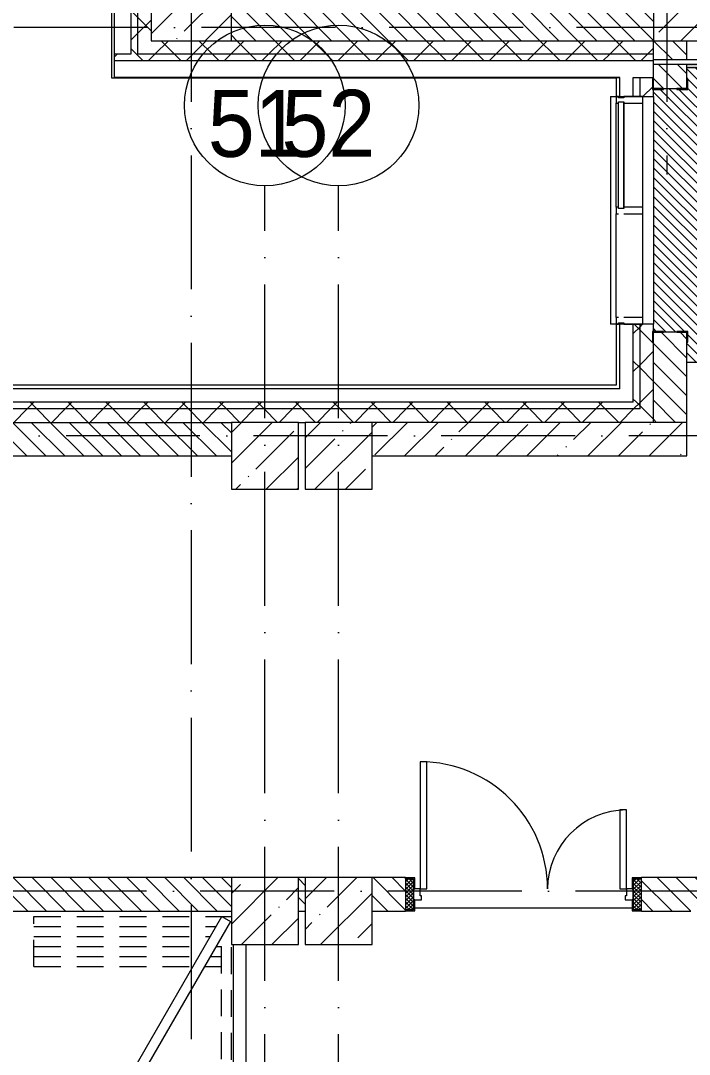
# Model space of a CAD drawing. Header units: millimetres. Extents: x -6467 to 105918, y -7090 to 92481.
# Drawn here: x 69777 to 74768, y 4761 to 12481 of the extents above; entities that cross this region are included whole.
import ezdxf

# ---------------------------------------------------------------- set-up
doc = ezdxf.new("R2010")
doc.units = ezdxf.units.MM
for name, pattern in [('200_ШТРИХ__ш1_п0_6_', [320, 200, -120]), ('50_200_ШТРИХ_1Т_ш5_п1_п1_', [1400, 1000, -200, 0, -200]), ('IMPORT-200_ШТРИХ_ш1п0_6_ _3_', [128000, 80000, -48000])]:
    doc.linetypes.add(name, pattern=pattern)
for name, color, linetype, lineweight in [('A-DOOR', 7, 'Continuous', 9), ('A-DOOR-2', 7, 'Continuous', 5), ('A-DOOR-3', 7, '200_ШТРИХ__ш1_п0_6_', 5), ('A-DOOR-FRAM', 7, 'Continuous', 9), ('A-DOOR-FRAM-2', 7, 'Continuous', 5), ('A-FLOR', 7, 'Continuous', 9), ('A-GLAZ', 7, 'Continuous', 5), ('A-GLAZ-CWMG', 7, 'Continuous', 9), ('A-GLAZ-CWMG-1', 7, 'Continuous', 20), ('A-WALL', 7, 'Continuous', 5), ('A-WALL-FNSH-1', 7, 'Continuous', 5), ('I-WALL', 7, 'Continuous', 5), ('S-COLS', 7, 'Continuous', 9), ('S-COLS-1', 7, 'Continuous', 5)]:
    doc.layers.add(name, color=color, linetype=linetype, lineweight=lineweight)
for name, color, linetype, lineweight, true_color in [('A-FLOR-PATT-1', 7, 'Continuous', 5, 0xd61c12), ('A-GENM-1', 7, 'Continuous', 9, 0xaaaaaa), ('A-GENM-2', 7, 'Continuous', 20, 0xaaaaaa), ('A-WALL-1', 7, 'Continuous', 5, 0x77b143), ('мебель 2 этаж-1', 7, 'Continuous', 40, 0xaaaaaa), ('Оси-1', 7, 'Continuous', 20, 0xaaaaaa), ('Оси-2', 7, 'Continuous', 9, 0xaaaaaa), ('Оси-3', 7, '50_200_ШТРИХ_1Т_ш5_п1_п1_', 9, 0xaaaaaa), ('ТХ_функционал-7', 7, 'IMPORT-200_ШТРИХ_ш1п0_6_ _3_', 20, 0xaaaaaa)]:
    doc.layers.add(name, color=color, linetype=linetype, lineweight=lineweight, true_color=true_color)
doc.styles.add('Arial', font='arial.ttf', dxfattribs={"width": 0.9, "height": 500})
pattern_1 = [(135, (0, 0), (-70.71068, -70.71068), [])]
pattern_2 = [(45, (0, 0), (-141.42136, 141.42136), []), (135, (0, 0), (-141.42136, -141.42136), [])]

# ---------------------------------------------------------------- blocks, each defined once
blk = doc.blocks.new('BSC_Колонна _Прямоугольная - 600х600-V94-АИ_План этажа Радиаторы_2')
at = {"layer": 'S-COLS-1'}
h = blk.add_hatch(dxfattribs=at)
h.set_pattern_fill('FP_130', color=256, style=0, pattern_type=2)
h.set_pattern_definition([(45, (-71050, -12631.04), (-228.0985, 228.0985), []), (45, (-70821.9, -12631.04), (-228.0985, 228.0985), [403.225, -80.645, 6.706, -73.939])])
h.paths.add_polyline_path([(-300, -300), (300, -300), (300, 300), (-300, 300), (-300, -272.3)])
for p, q in [((300, 300), (-300, 300)), ((-300, 300), (-300, -300)), ((300, -300), (300, 300)), ((-300, -300), (300, -300))]:
    blk.add_line(p, q, dxfattribs=at)
blk = doc.blocks.new('Прямоугольный импост - Импост структурный с накладкой - 180мм-22437111-АИ_План этажа Радиаторы_2')
at = {"layer": 'A-GLAZ-CWMG-1'}
for p, q in [((-50, 0), (-50, 17)), ((-50, 17), (0, 17)), ((0, 0), (-10, 0)), ((-10, 0), (-10, -40)), ((0, 17), (0, 0)), ((-50, -180), (-50, -40)), ((-10, -40), (0, -40)), ((0, -40), (0, -180)), ((0, -180), (-50, -180))]:
    blk.add_line(p, q, dxfattribs=at)
blk = doc.blocks.new('Прямоугольный импост - Импост структурный с накладкой - 180мм-V231-АИ_План этажа Радиаторы_2')
at = {"layer": 'A-GLAZ-CWMG'}
for p, q in [((49825, 55111), (49050, 55111)), ((49825, 54931), (49050, 54931)), ((49825, 54914), (49050, 54914))]:
    blk.add_line(p, q, dxfattribs=at)
blk = doc.blocks.new('Прямоугольный импост - Импост структурный с накладкой - 180мм-V232-АИ_План этажа Радиаторы_2')
at = {"layer": 'A-GLAZ-CWMG'}
for p, q in [((6637, 55111), (5862, 55111)), ((6637, 54914), (5862, 54914))]:
    blk.add_line(p, q, dxfattribs=at)
blk = doc.blocks.new('Прямоугольный импост - Импост структурный с накладкой - 180мм-V237-АИ_План этажа Радиаторы_2')
at = {"layer": 'A-GLAZ-CWMG-1'}
for p, q in [((-25, 0), (-25, 17)), ((-25, 17), (25, 17)), ((-15, 0), (-25, 0)), ((-15, -40), (-15, 0)), ((25, 17), (25, 0)), ((-25, -180), (-25, -40)), ((-25, -40), (-15, -40)), ((25, -40), (25, -180)), ((25, -180), (-25, -180))]:
    blk.add_line(p, q, dxfattribs=at)
blk = doc.blocks.new('Прямоугольный импост - Импост структурный с накладкой - 180мм-22437157-АИ_План этажа Радиаторы_2')
at = {"layer": 'A-GLAZ-CWMG-1'}
for p, q in [((0, 17), (-50, 17)), ((-50, 17), (-50, 0)), ((-50, 0), (-40, 0)), ((-40, 0), (-40, -40)), ((-10, -40), (-10, 0)), ((-10, 0), (0, 0)), ((0, 0), (0, 17)), ((-40, -40), (-50, -40)), ((-50, -40), (-50, -180)), ((0, -40), (-10, -40)), ((0, -180), (0, -40)), ((-50, -180), (0, -180))]:
    blk.add_line(p, q, dxfattribs=at)
blk = doc.blocks.new('BSC_Колонна _Прямоугольная - 500х500-V280-АИ_План этажа Радиаторы_2')
at = {"layer": 'S-COLS-1'}
h = blk.add_hatch(dxfattribs=at)
h.set_pattern_fill('FP_176', color=256, style=0, pattern_type=2)
h.set_pattern_definition([(45, (-71600, -5831.04), (-228.0985, 228.0985), []), (45, (-71371.9, -5831.04), (-228.0985, 228.0985), [403.225, -80.645, 6.706, -73.939])])
h.paths.add_polyline_path([(-250, -250), (250, -250), (250, 250), (-250, 250)])
for p, q in [((250, 250), (-250, 250)), ((-250, 250), (-250, -250)), ((250, -250), (250, 250)), ((-250, -250), (250, -250))]:
    blk.add_line(p, q, dxfattribs=at)
blk = doc.blocks.new('BSC_Колонна _Прямоугольная - 500х500-V281-АИ_План этажа Радиаторы_2')
at = {"layer": 'S-COLS-1'}
h = blk.add_hatch(dxfattribs=at)
h.set_pattern_fill('FP_177', color=256, style=0, pattern_type=2)
h.set_pattern_definition([(45, (-72150, -9231.04), (-228.0985, 228.0985), []), (45, (-71921.9, -9231.04), (-228.0985, 228.0985), [403.225, -80.645, 6.706, -73.939])])
h.paths.add_polyline_path([(-250, -250), (250, -250), (250, 250), (-250, 250)])
for p, q in [((250, 250), (-250, 250)), ((-250, 250), (-250, -250)), ((250, -250), (250, 250)), ((-250, -250), (250, -250))]:
    blk.add_line(p, q, dxfattribs=at)
blk = doc.blocks.new('BSC_Колонна _Прямоугольная - 500х500-V282-АИ_План этажа Радиаторы_2')
at = {"layer": 'S-COLS-1'}
h = blk.add_hatch(dxfattribs=at)
h.set_pattern_fill('FP_178', color=256, style=0, pattern_type=2)
h.set_pattern_definition([(45, (-71600, -9231.04), (-228.0985, 228.0985), []), (45, (-71371.9, -9231.04), (-228.0985, 228.0985), [403.225, -80.645, 6.706, -73.939])])
h.paths.add_polyline_path([(-250, -250), (250, -250), (250, 250), (-250, 250)])
for p, q in [((250, 250), (-250, 250)), ((-250, 250), (-250, -250)), ((250, -250), (250, 250)), ((-250, -250), (250, -250))]:
    blk.add_line(p, q, dxfattribs=at)
blk = doc.blocks.new('BSC_Колонна _Прямоугольная - 500х500-V333-АИ_План этажа Радиаторы_2')
at = {"layer": 'S-COLS-1'}
h = blk.add_hatch(dxfattribs=at)
h.set_pattern_fill('FP_228', color=256, style=0, pattern_type=2)
h.set_pattern_definition([(45, (-72150, -5831.04), (-228.0985, 228.0985), []), (45, (-71921.9, -5831.04), (-228.0985, 228.0985), [403.225, -80.645, 6.706, -73.939])])
h.paths.add_polyline_path([(-250, -250), (250, -250), (250, 250), (-250, 250)])
for p, q in [((250, 250), (-250, 250)), ((-250, 250), (-250, -250)), ((250, -250), (250, 250)), ((-250, -250), (250, -250))]:
    blk.add_line(p, q, dxfattribs=at)
blk = doc.blocks.new('DOR__перегородка__Прямоугольная - Вн_ДПГ_7150х3600h-21550241-АИ_План этажа Радиаторы_2')
at = {"layer": 'A-DOOR-3'}
for p, q in [((6775.2, 1474.2), (7150, 1474.2)), ((6775.2, 1474.2), (6775.2, 287.5)), ((6850.2, 1474.2), (6850.2, 244.2)), ((6925.2, 1474.2), (6925.2, 200.9)), ((7000.2, 1474.2), (7000.2, 157.6)), ((7075.2, 1474.2), (7075.2, 114.3)), ((7150, 1474.2), (7150, 0)), ((6775.2, 200.9), (6775.2, 75)), ((6850.2, 157.6), (6850.2, 75)), ((6925.2, 114.3), (6925.2, 75)), ((0, 75), (0, 0)), ((0, 75), (1994.5, 75)), ((0, 0), (6940, 0)), ((2144.5, 75), (2156.7, 75)), ((2306.7, 75), (4493.8, 75)), ((4643.8, 75), (4655, 75)), ((4805, 75), (6993.2, 75)), ((7143.2, 75), (7150, 75))]:
    blk.add_line(p, q, dxfattribs=at)
at = {"layer": 'A-DOOR-FRAM'}
for p, q in [((-348.4, 71.7), (863.9, 771.8)), ((901.5, 706.9), (-310.9, 6.7)), ((863.9, 771.8), (901.5, 706.9)), ((900.4, 706.9), (937.9, 771.8)), ((2112.7, 6.7), (900.4, 706.9)), ((937.9, 771.8), (2150.3, 71.7)), ((2150.9, 71.7), (3363.3, 771.8)), ((3400.8, 706.9), (2188.4, 6.7)), ((3363.3, 771.8), (3400.8, 706.9)), ((3399.7, 706.9), (3437.3, 771.8)), ((4612.1, 6.7), (3399.7, 706.9)), ((3437.3, 771.8), (4649.6, 71.7)), ((4649.2, 71.7), (5861.6, 771.8)), ((5899.1, 706.9), (4686.7, 6.7)), ((5861.6, 771.8), (5899.1, 706.9)), ((5899.1, 706.9), (5936.6, 771.8)), ((7111.4, 6.7), (5899.1, 706.9)), ((5936.6, 771.8), (7148.9, 71.7)), ((-310.9, 6.7), (-348.4, 71.7)), ((2150.3, 71.7), (2112.7, 6.7)), ((2188.4, 6.7), (2150.9, 71.7)), ((4649.6, 71.7), (4612.1, 6.7)), ((4686.7, 6.7), (4649.2, 71.7)), ((7148.9, 71.7), (7111.4, 6.7))]:
    blk.add_line(p, q, dxfattribs=at)
blk = doc.blocks.new('110_Дверь_СКБ_2Ст_Наружная1 - СОШ_Д-07_1760_1440_х2400мм_Все учебные помещения_ читальные залы_EIW30-25551088-АИ_План этажа Радиаторы_2')
at = {"layer": 'A-DOOR-2'}
h = blk.add_hatch(dxfattribs=at)
h.set_pattern_fill('FP_120', color=256, style=0, pattern_type=2)
h.set_pattern_definition([(135, (1456.41, 189.685), (-14.14214, -14.14214), []), (225, (1456.41, 189.685), (14.14214, -14.14214), [])])
h.paths.add_polyline_path([(899.5, -115), (899.5, 115), (839.5, 115), (839.5, -115)])
at = {"layer": 'A-DOOR-FRAM-2'}
h = blk.add_hatch(dxfattribs=at)
h.set_pattern_fill('FP_121', color=256, style=0, pattern_type=2)
h.set_pattern_definition([(45, (-666.384, 189.685), (-14.1421, 14.1421), []), (135, (-666.384, 189.685), (-14.1421, -14.1421), [])])
h.paths.add_polyline_path([(-800.5, -115), (-800.5, 115), (-860.5, 115), (-860.5, -115)])
at = {"layer": 'A-DOOR'}
for p, q in [((-750.5, 990), (-750.5, 40)), ((-700.5, 990), (-750.5, 990)), ((-700.5, 40), (-700.5, 990)), ((789.5, 630), (739.5, 630)), ((739.5, 630), (739.5, 40)), ((789.5, 40), (789.5, 630)), ((-750.5, 40), (-700.5, 40)), ((739.5, 40), (789.5, 40))]:
    blk.add_line(p, q, dxfattribs=at)
at = {"layer": 'A-DOOR-2'}
for p, q in [((-792.5, 123), (-862.5, 123)), ((-862.5, 123), (-862.5, 115)), ((-862.5, 115), (-800.5, 115)), ((-800.5, 115), (-800.5, 40)), ((-792.5, 40), (-792.5, 123)), ((901.5, 123), (831.5, 123)), ((831.5, 123), (831.5, 40)), ((839.5, 40), (839.5, 115)), ((839.5, 115), (901.5, 115)), ((901.5, 115), (901.5, 123)), ((-800.5, 40), (-792.5, 40)), ((831.5, 40), (839.5, 40)), ((-792.5, -40), (-800.5, -40)), ((-800.5, -40), (-800.5, -115)), ((-792.5, -123), (-792.5, -40)), ((839.5, -40), (831.5, -40)), ((831.5, -40), (831.5, -123)), ((839.5, -115), (839.5, -40)), ((-862.5, -115), (-862.5, -123)), ((-800.5, -115), (-862.5, -115)), ((-862.5, -123), (-792.5, -123)), ((831.5, -123), (901.5, -123)), ((901.5, -115), (839.5, -115)), ((901.5, -123), (901.5, -115))]:
    blk.add_line(p, q, dxfattribs=at)
for centre, radius, start, end in [((-750.5, 40), 950, 0, 90), ((789.5, 40), 590, 90, 180)]:
    blk.add_arc(centre, radius, start, end, dxfattribs=at)
at = {"layer": 'A-DOOR-FRAM'}
for p, q in [((-800.5, 115), (-860.5, 115)), ((-860.5, 115), (-860.5, -115)), ((-800.5, -115), (-800.5, 115)), ((899.5, 115), (839.5, 115)), ((839.5, 115), (839.5, -115)), ((899.5, -115), (899.5, 115)), ((-750.5, 40), (-800.5, 40)), ((-800.5, 40), (-800.5, -40)), ((-750.5, -10), (-750.5, 40)), ((789.5, 40), (789.5, -10)), ((839.5, 40), (789.5, 40)), ((839.5, -40), (839.5, 40)), ((-800.5, -40), (-740.5, -40)), ((-740.5, -10), (-750.5, -10)), ((-740.5, -40), (-740.5, -10)), ((789.5, -10), (779.5, -10)), ((779.5, -10), (779.5, -40)), ((779.5, -40), (839.5, -40)), ((-860.5, -115), (-800.5, -115)), ((839.5, -115), (899.5, -115))]:
    blk.add_line(p, q, dxfattribs=at)
blk = doc.blocks.new('BSC_Колонна _Прямоугольная - 500х500-V353-АИ_План этажа Радиаторы_2')
at = {"layer": 'S-COLS-1'}
h = blk.add_hatch(dxfattribs=at)
h.set_pattern_fill('FP_239', color=256, style=0, pattern_type=2)
h.set_pattern_definition([(45, (-74750, -12581.04), (-228.0985, 228.0985), []), (45, (-74521.9, -12581.04), (-228.0985, 228.0985), [403.225, -80.645, 6.706, -73.939])])
h.paths.add_polyline_path([(-250, -250), (250, -250), (250, 250), (-250, 250), (-250, -222.3)])
for p, q in [((250, 250), (-250, 250)), ((-250, 250), (-250, -250)), ((250, -250), (250, 250)), ((-250, -250), (250, -250))]:
    blk.add_line(p, q, dxfattribs=at)
blk = doc.blocks.new('АР_Перемычка1 - АР_Перемычка-25551152-АИ_План этажа Радиаторы_2')
at = {"layer": 'A-GENM-1'}
blk.add_line((-250, -125), (-242, -125), dxfattribs=at)
blk = doc.blocks.new('Фахверк _газобетон торцы_491 - Фахверк _газобетон торцы_-25579944-АИ_План этажа Радиаторы_2')
at = {"layer": 'A-GENM-2'}
for p, q in [((89406, 11134.7), (89325, 11134.7)), ((89325, 11134.7), (89325, 11128.7)), ((89325, 11128.7), (89400, 11128.7)), ((89400, 11128.7), (89400, 11053.7)), ((89406, 11053.7), (89406, 11134.7)), ((89400, 11053.7), (89406, 11053.7)), ((89400, 10953.7), (89400, 10878.7)), ((89406, 10953.7), (89400, 10953.7)), ((89406, 10872.7), (89406, 10953.7)), ((89400, 10878.7), (89325, 10878.7)), ((89325, 10878.7), (89325, 10872.7)), ((89325, 10872.7), (89406, 10872.7))]:
    blk.add_line(p, q, dxfattribs=at)
blk = doc.blocks.new('Фахверк _газобетон торцы_492 - Фахверк _газобетон торцы_-25579964-АИ_План этажа Радиаторы_2')
at = {"layer": 'A-GENM-2'}
for p, q in [((89406, 11134.7), (89325, 11134.7)), ((89325, 11134.7), (89325, 11128.7)), ((89325, 11128.7), (89400, 11128.7)), ((89400, 11128.7), (89400, 11053.7)), ((89406, 11053.7), (89406, 11134.7)), ((89400, 11053.7), (89406, 11053.7)), ((89400, 10953.7), (89400, 10878.7)), ((89406, 10953.7), (89400, 10953.7)), ((89406, 10872.7), (89406, 10953.7)), ((89400, 10878.7), (89325, 10878.7)), ((89325, 10878.7), (89325, 10872.7)), ((89325, 10872.7), (89406, 10872.7))]:
    blk.add_line(p, q, dxfattribs=at)
blk = doc.blocks.new('Отлив_СКБ - Отлив витража-V403-АИ_План этажа Радиаторы_2')
at = {"layer": 'A-GLAZ'}
for p, q in [((0, 57), (0, 100)), ((1700, 100), (0, 100)), ((1700, 100), (1700, 57)), ((0, 2), (10, 2)), ((865, 2), (1660, 2)), ((1690, 2), (1700, 2)), ((1650, 0), (875, 0))]:
    blk.add_line(p, q, dxfattribs=at)
blk = doc.blocks.new('мебель 2 этаж-28800768-АИ_План этажа Радиаторы_2')
at = {"layer": 'ТХ_функционал-7'}
for p, q in [((74981.5, 7571.2), (76605.5, 7571.2)), ((73627, 7296.3), (73627, 296.3)), ((73723.4, 296.3), (73723.4, 7296.3))]:
    blk.add_line(p, q, dxfattribs=at)
blk = doc.blocks.new('Ось сетки - Круг_Ø6_00__ISO-2_5_0_9K_-17386508-АИ_План этажа Радиаторы_2')
at = {"layer": 'Оси-1'}
blk.add_circle((0, 0), 3, dxfattribs=at)

msp = doc.modelspace()

# ---------------------------------------------------------------- hatches: boundary and pattern name
at = {"layer": 'A-FLOR-PATT-1'}
h = msp.add_hatch(dxfattribs=at)
h.set_pattern_fill('FP_295', color=256, style=0, pattern_type=2)
h.set_pattern_definition([(315, (74750, 11131.04), (35.3553, 35.3553), [])])
h.paths.add_polyline_path([(74756, 9931), (75000, 9931), (75000, 12131), (74750, 12131), (74750, 12049), (74756, 12049), (74756, 11968), (74675, 11968), (74675, 11974), (74575, 11974), (74575, 11968), (74500, 11968), (74500, 10160), (74575, 10160), (74575, 10154), (74675, 10154), (74675, 10160), (74756, 10160), (74756, 10079), (74750, 10079), (74750, 9931)])
at = {"layer": 'A-WALL'}
h = msp.add_hatch(dxfattribs=at)
h.set_pattern_fill('FP_125', color=256, style=0, pattern_type=2)
h.set_pattern_definition(pattern_2)
h.paths.add_polyline_path([(70650, 12231), (70650, 13666), (70600, 13666), (70600, 12231)])
h.paths.add_polyline_path([(70600, 15366), (70650, 15366), (70650, 16351), (70600, 16351), (70600, 15878.4)])
h.paths.add_polyline_path([(70650, 18051), (70650, 19551), (70600, 19551), (70600, 18051)])
h.paths.add_polyline_path([(70650, 21251), (70650, 22236), (70600, 22236), (70600, 21251)])
h.paths.add_polyline_path([(70650, 23936), (70650, 25436), (70600, 25436), (70600, 23936)])
h.paths.add_polyline_path([(70600, 27136), (70650, 27136), (70650, 28121), (70600, 28121), (70600, 27845.2)])
h.paths.add_polyline_path([(70650, 29821), (70650, 31319.5), (70600, 31319.5), (70600, 29821)])
h.paths.add_polyline_path([(70600, 33019.5), (70650, 33019.5), (70650, 34003.9), (70600, 34003.9), (70600, 33476.7)])
h.paths.add_polyline_path([(70650, 35703.9), (70650, 37205.4), (70600, 37205.4), (70600, 35703.9)])
h.paths.add_polyline_path([(70600, 38905.4), (70650, 38905.4), (70650, 39888.4), (70600, 39888.4), (70600, 39108.1)])
h.paths.add_polyline_path([(70650, 41588.4), (70650, 43081), (70600, 43081), (70600, 41588.4)])
h = msp.add_hatch(dxfattribs=at)
h.set_pattern_fill('FP_125', color=256, style=0, pattern_type=2)
h.set_pattern_definition(pattern_2)
h.paths.add_polyline_path([(70750, 12331), (70750, 13666), (70650, 13666), (70650, 12331)])
h.paths.add_polyline_path([(70750, 15366), (70750, 16351), (70650, 16351), (70650, 15366)])
h.paths.add_polyline_path([(70750, 18051), (70750, 19551), (70650, 19551), (70650, 18051)])
h.paths.add_polyline_path([(70750, 21251), (70750, 22236), (70650, 22236), (70650, 21251)])
h.paths.add_polyline_path([(70650, 23936), (70750, 23936), (70750, 25436), (70650, 25436), (70650, 24381)])
h.paths.add_polyline_path([(70650, 27136), (70750, 27136), (70750, 28121), (70650, 28121), (70650, 27845.2)])
h.paths.add_polyline_path([(70650, 29821), (70750, 29821), (70750, 31319.5), (70650, 31319.5), (70650, 30381)])
h.paths.add_polyline_path([(70750, 33019.5), (70750, 34003.9), (70650, 34003.9), (70650, 33019.5)])
h.paths.add_polyline_path([(70750, 35703.9), (70750, 37205.4), (70650, 37205.4), (70650, 35703.9)])
h.paths.add_polyline_path([(70650, 38905.4), (70750, 38905.4), (70750, 39888.4), (70650, 39888.4), (70650, 39108.1)])
h.paths.add_polyline_path([(70650, 41588.4), (70750, 41588.4), (70750, 43031), (70650, 43031), (70650, 41923.8)])
h = msp.add_hatch(dxfattribs=at)
h.set_pattern_fill('FP_125', color=256, style=0, pattern_type=2)
h.set_pattern_definition(pattern_2)
h.paths.add_polyline_path([(74500, 12231), (74500, 12331), (70650, 12331), (70650, 12231), (74251.4, 12231)])
h = msp.add_hatch(dxfattribs=at)
h.set_pattern_fill('FP_125', color=256, style=0, pattern_type=2)
h.set_pattern_definition(pattern_2)
h.paths.add_polyline_path([(74500, 12181), (74500, 12231), (70475, 12231), (70475, 12181), (74251.4, 12181)])
h = msp.add_hatch(dxfattribs=at)
h.set_pattern_fill('FP_125', color=256, style=0, pattern_type=2)
h.set_pattern_definition(pattern_2)
h.paths.add_polyline_path([(74350, 9631), (74400, 9631), (74400, 10214), (74350, 10214), (74350, 9731)])
h.paths.add_polyline_path([(74350, 11914), (74400, 11914), (74400, 12056), (74350, 12054), (74350, 12006.8)])
h = msp.add_hatch(dxfattribs=at)
h.set_pattern_fill('FP_125', color=256, style=0, pattern_type=2)
h.set_pattern_definition(pattern_2)
h.paths.add_polyline_path([(74400, 9581), (74500, 9581), (74500, 10214), (74400, 10214), (74400, 9631)])
h.paths.add_polyline_path([(74500, 11914), (74500, 12056), (74400, 12054), (74400, 11914)])
h = msp.add_hatch(dxfattribs=at)
h.set_pattern_fill('FP_125', color=256, style=0, pattern_type=2)
h.set_pattern_definition(pattern_2)
h.paths.add_polyline_path([(71900, 9481), (74500, 9481), (74500, 9581), (67906, 9581), (67906, 9481), (71850, 9481)])
h.paths.add_polyline_path([(66206, 9481), (66206, 9581), (64906, 9581), (64906, 9481), (65946.4, 9481)])
h.paths.add_polyline_path([(62624.4, 9481), (63206, 9481), (63206, 9581), (61916, 9581), (61916, 9481), (62350, 9481)])
h.paths.add_polyline_path([(59850, 9481), (60216, 9481), (60216, 9581), (58901, 9581), (58901, 9481), (59350, 9481)])
h.paths.add_polyline_path([(55901, 9481), (57201, 9481), (57201, 9581), (55901, 9581), (55901, 9543)])
h.paths.add_polyline_path([(53850, 9481), (54201, 9481), (54201, 9581), (52906, 9581), (52906, 9481), (53488.9, 9481)])
h.paths.add_polyline_path([(50997.4, 9481), (51206, 9481), (51206, 9581), (49906, 9581), (49906, 9481), (50850, 9481)])
h.paths.add_polyline_path([(46906, 9481), (48206, 9481), (48206, 9581), (46906, 9581), (46906, 9543)])
h.paths.add_polyline_path([(45206, 9481), (45206, 9581), (43906, 9581), (43906, 9481), (44353.4, 9481)])
h.paths.add_polyline_path([(41850, 9481), (42206, 9481), (42206, 9581), (40906, 9581), (40906, 9481), (41350, 9481)])
h.paths.add_polyline_path([(37600, 9481), (39206, 9481), (39206, 9581), (37600, 9581), (37600, 9543)])
h.paths.add_polyline_path([(35217.9, 9481), (35900, 9481), (35900, 9581), (34600, 9581), (34600, 9481), (34800, 9481)])
h.paths.add_polyline_path([(26900, 9481), (26900, 9581), (23650, 9581), (23650, 9481), (26300, 9481)])
h = msp.add_hatch(dxfattribs=at)
h.set_pattern_fill('FP_125', color=256, style=0, pattern_type=2)
h.set_pattern_definition(pattern_2)
h.paths.add_polyline_path([(74251.4, 9581), (74400, 9581), (74400, 9631), (67906, 9631), (67906, 9581), (72590.4, 9581)])
h.paths.add_polyline_path([(66206, 9581), (66206, 9631), (64906, 9631), (64906, 9581), (65946.4, 9581)])
h.paths.add_polyline_path([(58901, 9581), (60216, 9581), (60216, 9631), (58901, 9631)])
h.paths.add_polyline_path([(63206, 9581), (63206, 9631), (61916, 9631), (61916, 9581), (62624.4, 9581)])
h.paths.add_polyline_path([(55980.4, 9581), (57201, 9581), (57201, 9631), (55901, 9631), (55901, 9581)])
h.paths.add_polyline_path([(54201, 9581), (54201, 9631), (52906, 9631), (52906, 9581)])
h.paths.add_polyline_path([(51206, 9581), (51206, 9631), (49906, 9631), (49906, 9581), (50997.4, 9581)])
h.paths.add_polyline_path([(48206, 9581), (48206, 9631), (46906, 9631), (46906, 9581), (47675.4, 9581)])
h.paths.add_polyline_path([(45206, 9581), (45206, 9631), (43906, 9631), (43906, 9581), (44353.4, 9581)])
h.paths.add_polyline_path([(37709.4, 9581), (39206, 9581), (39206, 9631), (37600, 9631), (37600, 9581)])
h.paths.add_polyline_path([(40906, 9581), (42206, 9581), (42206, 9631), (40906, 9631)])
h.paths.add_polyline_path([(35900, 9581), (35900, 9631), (34600, 9631), (34600, 9581)])
h.paths.add_polyline_path([(26082.4, 9581), (26900, 9581), (26900, 9631), (23700, 9631), (23700, 9581), (24421.4, 9581)])
h = msp.add_hatch(dxfattribs=at)
h.set_pattern_fill('FP_1', color=256, style=0, pattern_type=2)
h.set_pattern_definition([(45, (0, 0), (-228.0985, 228.0985), []), (45, (228.1, 0), (-228.0985, 228.0985), [403.225, -80.645, 6.706, -73.939])])
h.paths.add_polyline_path([(74750, 9231), (74750, 9481), (72400, 9481), (72400, 9231), (74251.4, 9231)])
at = {"layer": 'A-WALL-1'}
msp.add_hatch(color=256, dxfattribs=at).paths.add_polyline_path([(74750, 12131), (74975, 12131), (74975, 12156), (74750, 12156)])
at = {"layer": 'I-WALL'}
h = msp.add_hatch(dxfattribs=at)
h.set_pattern_fill('FP_2', color=256, style=0, pattern_type=2)
h.set_pattern_definition(pattern_1)
h.paths.add_polyline_path([(74251.4, 12331), (74500, 12331), (74500, 12581), (71350, 12581), (71350, 12331), (72590.4, 12331)])
h = msp.add_hatch(dxfattribs=at)
h.set_pattern_fill('FP_2', color=256, style=0, pattern_type=2)
h.set_pattern_definition(pattern_1)
h.paths.add_polyline_path([(74500, 9481), (74750, 9481), (74750, 10154), (74500, 10154), (74500, 9543)])
h.paths.add_polyline_path([(74666.6, 11974), (74750, 11974), (74750, 12156), (74500, 12156), (74500, 11974)])
h.paths.add_polyline_path([(74666.6, 12191), (74750, 12191), (74750, 12331), (74500, 12331), (74500, 12191)])
h = msp.add_hatch(dxfattribs=at)
h.set_pattern_fill('FP_2', color=256, style=0, pattern_type=2)
h.set_pattern_definition(pattern_1)
h.paths.add_polyline_path([(71350, 9231), (71350, 9481), (68850, 9481), (68850, 9231), (69268.4, 9231)])
h.paths.add_polyline_path([(64966.4, 9231), (66146.4, 9231), (66146.4, 9481), (64966.4, 9481)])
h.paths.add_polyline_path([(67966.4, 9231), (68135, 9231), (68135, 9481), (67966.4, 9481)])
h.paths.add_polyline_path([(68170, 9231), (68350, 9231), (68350, 9481), (68170, 9481)])
h.paths.add_polyline_path([(60156.4, 9231), (60156.4, 9481), (59850, 9481), (59850, 9231)])
h.paths.add_polyline_path([(61976.4, 9231), (62195, 9231), (62195, 9481), (61976.4, 9481)])
h.paths.add_polyline_path([(62350, 9231), (62350, 9481), (62230, 9481), (62230, 9231)])
h.paths.add_polyline_path([(62850, 9231), (63146.4, 9231), (63146.4, 9481), (62850, 9481), (62850, 9400.2)])
h.paths.add_polyline_path([(59350, 9231), (59350, 9481), (59210, 9481), (59210, 9231), (59302.4, 9231)])
h.paths.add_polyline_path([(59175, 9231), (59175, 9481), (58961.4, 9481), (58961.4, 9231), (59150, 9231)])
h.paths.add_polyline_path([(55980.4, 9231), (57141.4, 9231), (57141.4, 9481), (55961.4, 9481), (55961.4, 9231)])
h.paths.add_polyline_path([(54141.4, 9231), (54141.4, 9481), (53850, 9481), (53850, 9231)])
h.paths.add_polyline_path([(50850, 9231), (51146.4, 9231), (51146.4, 9481), (50850, 9481), (50850, 9399.4)])
h.paths.add_polyline_path([(53190, 9231), (53350, 9231), (53350, 9481), (53190, 9481)])
h.paths.add_polyline_path([(50350, 9231), (50350, 9481), (50238.4, 9481), (50238.4, 9231)])
h.paths.add_polyline_path([(50203.4, 9231), (50203.4, 9481), (49966.4, 9481), (49966.4, 9231), (50178.4, 9231)])
h.paths.add_polyline_path([(53155, 9231), (53155, 9481), (52966.4, 9481), (52966.4, 9231), (53130, 9231)])
h.paths.add_polyline_path([(48146.4, 9231), (48146.4, 9481), (46966.4, 9481), (46966.4, 9231), (47675.4, 9231)])
h.paths.add_polyline_path([(44353.4, 9231), (45146.4, 9231), (45146.4, 9481), (44230, 9481), (44230, 9231)])
h.paths.add_polyline_path([(44195, 9231), (44195, 9481), (43965.8, 9481), (43965.8, 9231), (44170, 9231)])
h.paths.add_polyline_path([(41861.9, 9231), (42145.8, 9231), (42145.8, 9481), (41850, 9481), (41850, 9231)])
h.paths.add_polyline_path([(41031.4, 9231), (41175, 9231), (41175, 9481), (40966.4, 9481), (40966.4, 9231)])
h.paths.add_polyline_path([(39146.4, 9231), (39146.4, 9481), (38850, 9481), (38850, 9231), (38955.2, 9231)])
h.paths.add_polyline_path([(41210, 9231), (41350, 9231), (41350, 9481), (41210, 9481)])
h.paths.add_polyline_path([(37680, 9231), (37800, 9231), (37800, 9481), (37680, 9481)])
h.paths.add_polyline_path([(35300, 9231), (35840, 9231), (35840, 9481), (35300, 9481), (35300, 9363.8)])
h.paths.add_polyline_path([(38300, 9231), (38350, 9231), (38350, 9481), (38300, 9481)])
h.paths.add_polyline_path([(34800, 9231), (34800, 9481), (34688.4, 9481), (34688.4, 9231)])
h.paths.add_polyline_path([(26300, 9231), (26840, 9231), (26840, 9481), (26300, 9481)])
h = msp.add_hatch(dxfattribs=at)
h.set_pattern_fill('FP_2', color=256, style=0, pattern_type=2)
h.set_pattern_definition(pattern_1)
h.paths.add_polyline_path([(80895.3, 5831), (81150, 5831), (81150, 6081), (80890, 6081), (80890, 5831)])
h.paths.add_polyline_path([(79234.3, 5831), (79270, 5831), (79270, 6081), (75400, 6081), (75400, 5831), (79200, 5831)])
h.paths.add_polyline_path([(80050, 5831), (80190, 5831), (80190, 6081), (79970, 6081), (79970, 5831)])
h.paths.add_polyline_path([(74412, 5831), (74900, 5833), (74900, 6081), (74412, 6079), (74410, 5831)])
h.paths.add_polyline_path([(72648, 5831), (72648, 5833), (72648, 6081), (72400, 6081), (72400, 5831), (72590.4, 5831)])
h.paths.add_polyline_path([(71900, 5831), (71900, 6081), (71850, 6081), (71850, 5831)])
h.paths.add_polyline_path([(71350, 5831), (71350, 6081), (68850, 6081), (68850, 5831), (69268.4, 5831)])
h.paths.add_polyline_path([(62850, 5831), (63638, 5833), (63638, 6081), (62850, 6079), (62850, 5833)])
h.paths.add_polyline_path([(65402, 5831), (68350, 5831), (68350, 6081), (65402, 6079), (65400, 5831)])
h.paths.add_polyline_path([(62350, 5831), (62350, 6081), (59850, 6081), (59850, 5831)])
h.paths.add_polyline_path([(58910, 5831), (59350, 5831), (59350, 6081), (56302, 6079), (56302, 5831), (58350, 5831)])
h.paths.add_polyline_path([(54538, 5831), (54538, 5833), (54538, 6081), (53850, 6079), (53850, 5831)])
h.paths.add_polyline_path([(51770, 5831), (53350, 5831), (53350, 6081), (50850, 6081), (50850, 5831), (51750, 5831)])

# ---------------------------------------------------------------- linework, layer by layer
at = {"layer": 'A-FLOR'}
for p, q in [((74500, 11914), (74500, 10214)), ((74750, 9931), (75000, 9931))]:
    msp.add_line(p, q, dxfattribs=at)
at = {"layer": 'A-WALL'}
for p, q in [((70455, 13666), (70455, 12054)), ((70475, 13666), (70475, 12054)), ((70600, 13666), (70600, 12231)), ((70650, 13666), (70650, 12231)), ((71350, 12331), (74500, 12331)), ((74500, 11974), (74500, 12331)), ((74750, 12191), (74750, 12331)), ((70600, 12231), (70475, 12231)), ((74500, 12231), (70650, 12231)), ((74500, 12181), (70475, 12181)), ((74500, 12191), (74940, 12191)), ((74500, 12156), (74975, 12156)), ((74750, 11974), (74750, 12156)), ((70455, 12054), (70475, 12054)), ((74250, 12056), (70475, 12056)), ((74250, 12054), (74223, 12054)), ((74250, 11914), (74250, 12056)), ((74350, 12056), (74500, 12056)), ((74350, 11914), (74350, 12056)), ((74400, 11914), (74400, 12056)), ((74500, 11974), (74750, 11974)), ((74250, 9731), (74250, 10214)), ((74350, 9631), (74350, 10214)), ((74400, 9581), (74400, 10214)), ((74750, 10154), (74500, 10154)), ((74750, 9231), (74750, 10154)), ((74250, 9731), (67906, 9731)), ((74350, 9631), (67906, 9631)), ((74400, 9581), (67906, 9581)), ((74750, 9481), (72400, 9481)), ((68850, 9231), (71350, 9231)), ((72400, 9231), (74750, 9231)), ((71350, 6081), (68850, 6081)), ((71900, 6081), (71850, 6081)), ((72650, 6081), (72400, 6081)), ((74900, 6081), (74410, 6081)), ((68850, 5831), (71350, 5831)), ((71850, 5831), (71900, 5831)), ((72400, 5831), (72650, 5831)), ((74410, 5831), (74780, 5831))]:
    msp.add_line(p, q, dxfattribs=at)
at = {"layer": 'A-WALL-FNSH-1'}
for p, q in [((74750, 12131), (75000, 12131)), ((70475, 12054), (74223, 12054)), ((74223, 12054), (74223, 11914)), ((74500, 11914), (74500, 11974)), ((74223, 11914), (74500, 11914)), ((74223, 10214), (74223, 9758)), ((74500, 10214), (74223, 10214)), ((74500, 9481), (74500, 10214)), ((74223, 9758), (67906, 9758)), ((68850, 9481), (71350, 9481)), ((71850, 9481), (71900, 9481))]:
    msp.add_line(p, q, dxfattribs=at)
at = {"layer": 'Оси-3'}
for p, q in [((71050, 91281), (71050, -5889.7)), ((74600, 91281), (74600, 11331)), ((93128, 12431), (66949.8, 12431)), ((71600, -5889.7), (71600, 11248.1)), ((72150, -5889.7), (72150, 11248.1)), ((104718, 9381), (-5267.3, 9381)), ((90318.8, 5981), (-5267.3, 5981))]:
    msp.add_line(p, q, dxfattribs=at)

# ---------------------------------------------------------------- block references
at = {"layer": 'A-DOOR-2'}
msp.add_blockref('110_Дверь_СКБ_2Ст_Наружная1 - СОШ_Д-07_1760_1440_х2400мм_Все учебные помещения_ читальные залы_EIW30-25551088-АИ_План этажа Радиаторы_2', (73510.5, 5956), dxfattribs=at)
at = {"layer": 'A-DOOR-2', "rotation": 90.00000000000026}
msp.add_blockref('DOR__перегородка__Прямоугольная - Вн_ДПГ_7150х3600h-21550241-АИ_План этажа Радиаторы_2', (71350, -1359), dxfattribs=at)
at = {"layer": 'A-GENM-1'}
for name, p, rotation in [('Фахверк _газобетон торцы_492 - Фахверк _газобетон торцы_-25579964-АИ_План этажа Радиаторы_2', (63621.3, 101374), 270.0000000000001), ('Фахверк _газобетон торцы_491 - Фахверк _газобетон торцы_-25579944-АИ_План этажа Радиаторы_2', (85628.7, -79246), 89.99999999999974)]:
    msp.add_blockref(name, p, dxfattribs=dict(at, rotation=rotation))
msp.add_blockref('АР_Перемычка1 - АР_Перемычка-25551152-АИ_План этажа Радиаторы_2', (72650, 5956), dxfattribs=at)
at = {"layer": 'A-GLAZ', "rotation": 89.99999999999962}
msp.add_blockref('Отлив_СКБ - Отлив витража-V403-АИ_План этажа Радиаторы_2', (74280, 10214), dxfattribs=at)
at = {"layer": 'A-GLAZ-CWMG'}
for name, p, rotation in [('Прямоугольный импост - Импост структурный с накладкой - 180мм-22437157-АИ_План этажа Радиаторы_2', (74240, 11914), 89.99999999999699), ('Прямоугольный импост - Импост структурный с накладкой - 180мм-V231-АИ_План этажа Радиаторы_2', (19309, 60914), 269.9999999999983), ('Прямоугольный импост - Импост структурный с накладкой - 180мм-V232-АИ_План этажа Радиаторы_2', (19309, 16901), 269.9999999999988)]:
    msp.add_blockref(name, p, dxfattribs=dict(at, rotation=rotation))
at = {"layer": 'A-GLAZ-CWMG', "extrusion": (0, 0, -1), "rotation": 270.000000000003}
for name, p in [('Прямоугольный импост - Импост структурный с накладкой - 180мм-V237-АИ_План этажа Радиаторы_2', (-74240, 11064)), ('Прямоугольный импост - Импост структурный с накладкой - 180мм-22437111-АИ_План этажа Радиаторы_2', (-74240, 10214))]:
    msp.add_blockref(name, p, dxfattribs=at)
at = {"layer": 'S-COLS'}
for name, p in [('BSC_Колонна _Прямоугольная - 600х600-V94-АИ_План этажа Радиаторы_2', (71050, 12631)), ('BSC_Колонна _Прямоугольная - 500х500-V353-АИ_План этажа Радиаторы_2', (74750, 12581)), ('BSC_Колонна _Прямоугольная - 500х500-V282-АИ_План этажа Радиаторы_2', (71600, 9231)), ('BSC_Колонна _Прямоугольная - 500х500-V281-АИ_План этажа Радиаторы_2', (72150, 9231)), ('BSC_Колонна _Прямоугольная - 500х500-V280-АИ_План этажа Радиаторы_2', (71600, 5831)), ('BSC_Колонна _Прямоугольная - 500х500-V333-АИ_План этажа Радиаторы_2', (72150, 5831))]:
    msp.add_blockref(name, p, dxfattribs=at)
at = {"layer": 'мебель 2 этаж-1'}
msp.add_blockref('мебель 2 этаж-28800768-АИ_План этажа Радиаторы_2', (-2263.5, -1715.2), dxfattribs=at)
at = {"layer": 'Оси-1', "xscale": 199.9999999999999, "yscale": 199.9999999999999, "zscale": 199.9999999999999}
for p in [(71600, 11848.1), (72150, 11848.1)]:
    msp.add_blockref('Ось сетки - Круг_Ø6_00__ISO-2_5_0_9K_-17386508-АИ_План этажа Радиаторы_2', p, dxfattribs=at)

# ---------------------------------------------------------------- texts
at = {"layer": 'Оси-2', "char_height": 500, "width": 702, "attachment_point": 5, "line_spacing_factor": 0.936439, "style": 'Arial'}
for s, insert in [('\\pt2286,4572,6858,9144,11430,13716,16002,18288,20574,22860,25146,27432,29718,32004,34290,36576,38862,41148,43434,45720,48006,50292,52578,54864,57150,59436,61722,64008,66294,68580,70866,73152;52', (72074, 11710.7)), ('\\pt2286,4572,6858,9144,11430,13716,16002,18288,20574,22860,25146,27432,29718,32004,34290,36576,38862,41148,43434,45720,48006,50292,52578,54864,57150,59436,61722,64008,66294,68580,70866,73152;51', (71524, 11710.7))]:
    msp.add_mtext(s, dxfattribs=dict(at, insert=insert))

doc.saveas('drawing.dxf')
